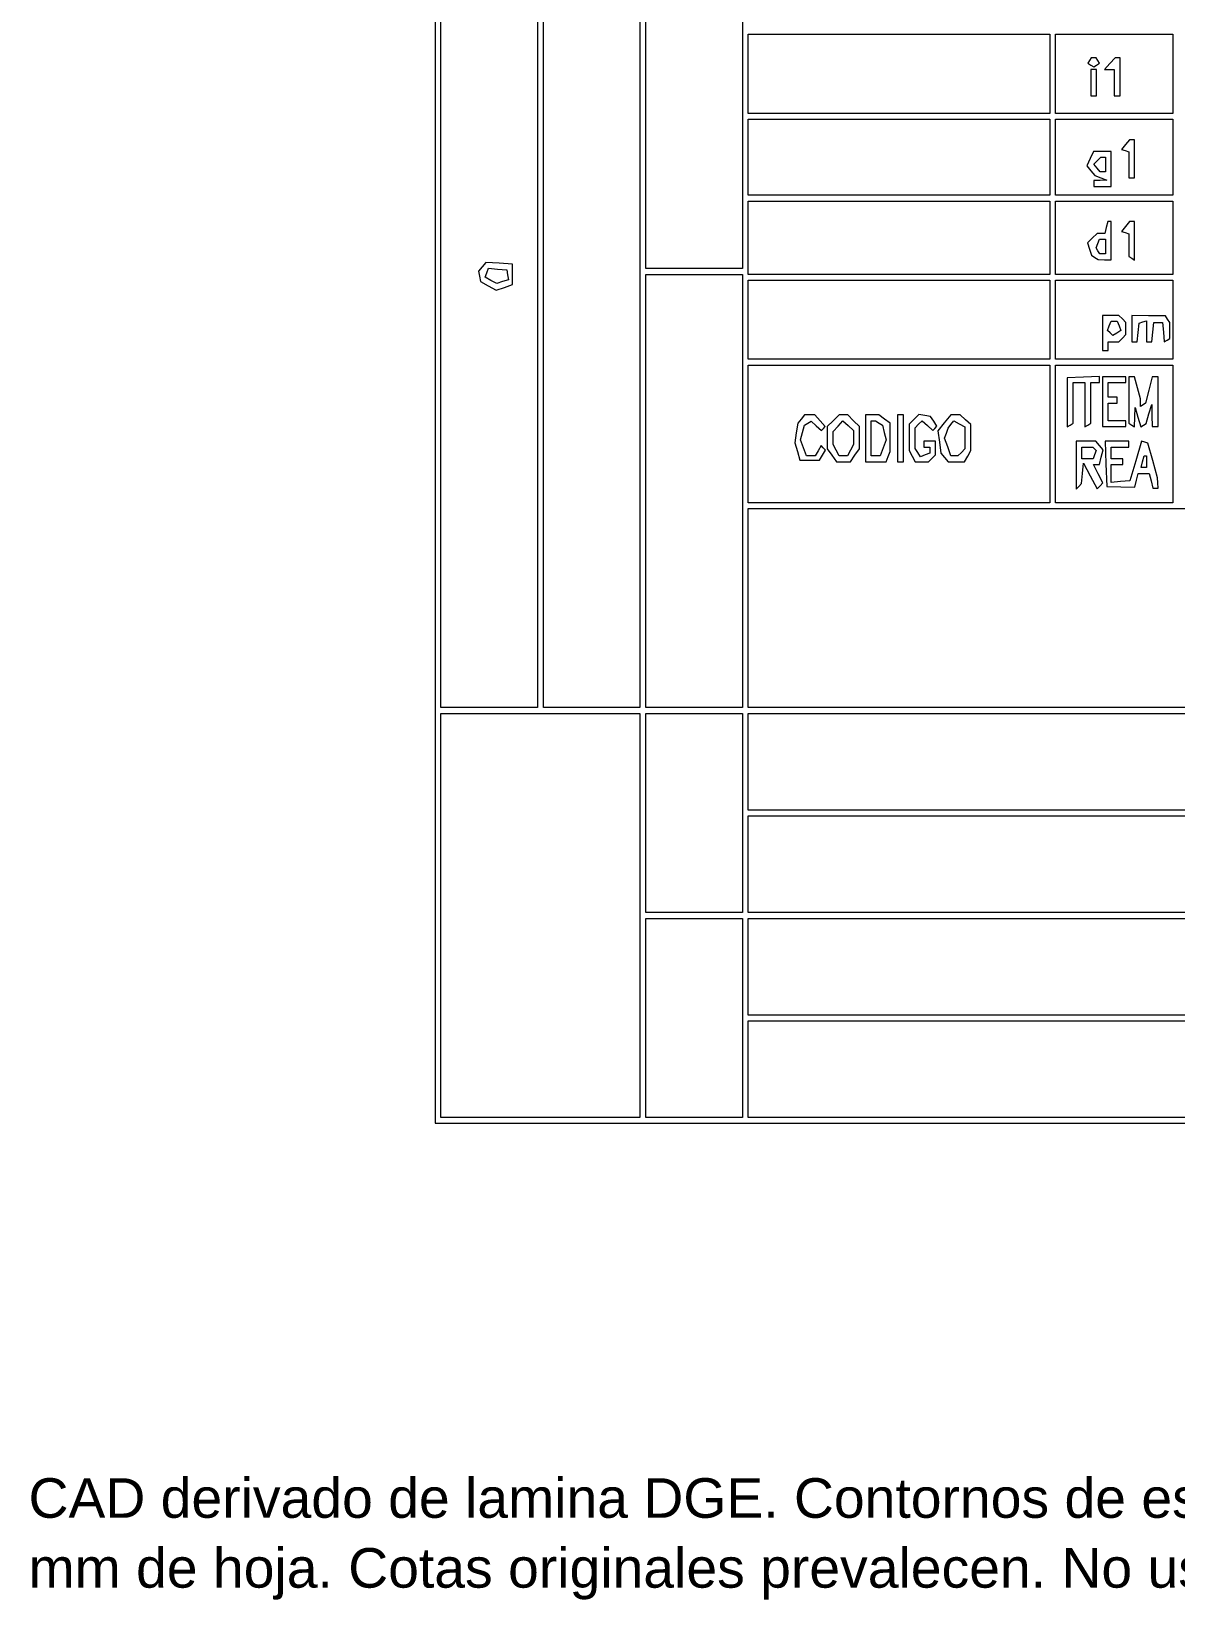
# Paper-space layout 'AN-05-DGE-020' of a CAD drawing. Header units: metres, sheet in millimetres. Extents: x 12 to 193, y 4 to 291.
# Drawn here: x 12.1 to 61.3, y 4.5 to 71.8 of the extents above; entities that cross this region are included whole.
import ezdxf

# ---------------------------------------------------------------- set-up
doc = ezdxf.new("R2010")
doc.units = ezdxf.units.M
doc.layers.add('DGE_CONTORNOS', color=7, linetype='Continuous', lineweight=0)
doc.layers.add('DGE_DATOS', color=7, linetype='Continuous', lineweight=0)
doc.styles.add('DGE_ARIAL', font='arial.ttf')

# ---------------------------------------------------------------- blocks, each defined once
blk = doc.blocks.new('LP_REF_DGE_MT_020')
at = {"layer": 'DGE_CONTORNOS'}
for points in [[(29.454, 147.095), (29.454, 24.935), (111.022, 24.935), (192.59, 24.935), (192.59, 147.095), (192.59, 269.255), (111.022, 269.255), (29.454, 269.255)], [(33.852, 61.57), (33.852, 42.781), (31.779, 42.781), (29.705, 42.781), (29.705, 61.57), (29.705, 80.359), (31.779, 80.359), (33.852, 80.359)], [(38.251, 61.57), (38.251, 42.781), (36.178, 42.781), (34.104, 42.781), (34.104, 61.57), (34.104, 80.359), (36.178, 80.359), (38.251, 80.359)], [(42.65, 70.996), (42.65, 61.633), (40.577, 61.633), (38.503, 61.633), (38.503, 70.996), (38.503, 80.359), (40.577, 80.359), (42.65, 80.359)], [(55.847, 69.991), (55.847, 68.294), (49.374, 68.294), (42.902, 68.294), (42.902, 69.991), (42.902, 71.688), (49.374, 71.688), (55.847, 71.688)], [(61.126, 69.991), (61.126, 68.294), (58.612, 68.294), (56.098, 68.294), (56.098, 69.991), (56.098, 71.688), (58.612, 71.688), (61.126, 71.688)], [(57.549, 70.565), (57.477, 70.448), (57.604, 70.369), (57.732, 70.29), (57.86, 70.369), (57.988, 70.448), (57.915, 70.565), (57.843, 70.682), (57.732, 70.682), (57.621, 70.682)], [(57.607, 69.614), (57.607, 69.048), (57.732, 69.048), (57.858, 69.048), (57.858, 69.614), (57.858, 70.179), (57.732, 70.179), (57.607, 70.179)], [(58.423, 70.431), (58.196, 70.179), (58.404, 70.179), (58.612, 70.179), (58.612, 69.614), (58.612, 69.048), (58.738, 69.048), (58.863, 69.048), (58.863, 69.865), (58.863, 70.682), (58.757, 70.682), (58.651, 70.682)], [(55.847, 66.409), (55.847, 64.775), (49.374, 64.775), (42.902, 64.775), (42.902, 66.409), (42.902, 68.043), (49.374, 68.043), (55.847, 68.043)], [(61.126, 66.409), (61.126, 64.775), (58.612, 64.775), (56.098, 64.775), (56.098, 66.409), (56.098, 68.043), (58.612, 68.043), (61.126, 68.043)], [(57.585, 66.35), (57.444, 66.039), (57.615, 65.833), (57.786, 65.627), (58.042, 65.523), (58.298, 65.42), (58.015, 65.412), (57.732, 65.404), (57.732, 65.278), (57.732, 65.152), (58.109, 65.152), (58.486, 65.152), (58.486, 65.906), (58.486, 66.66), (58.107, 66.66), (57.727, 66.66)], [(59.099, 66.954), (58.926, 66.745), (59.083, 66.692), (59.24, 66.639), (59.24, 66.084), (59.24, 65.529), (59.366, 65.529), (59.492, 65.529), (59.492, 66.346), (59.492, 67.163), (59.381, 67.163), (59.271, 67.163)], [(58.235, 66.095), (58.235, 65.781), (58.125, 65.781), (58.014, 65.781), (57.876, 65.947), (57.738, 66.113), (57.886, 66.261), (58.034, 66.409), (58.134, 66.409), (58.235, 66.409)], [(55.847, 62.953), (55.847, 61.382), (49.374, 61.382), (42.902, 61.382), (42.902, 62.953), (42.902, 64.524), (49.374, 64.524), (55.847, 64.524)], [(61.126, 62.953), (61.126, 61.382), (58.612, 61.382), (56.098, 61.382), (56.098, 62.953), (56.098, 64.524), (58.612, 64.524), (61.126, 64.524)], [(58.271, 63.393), (58.206, 63.141), (58.041, 63.141), (57.876, 63.141), (57.674, 62.94), (57.472, 62.738), (57.556, 62.468), (57.64, 62.199), (57.781, 62.106), (57.921, 62.014), (58.204, 62.012), (58.486, 62.01), (58.486, 62.827), (58.486, 63.644), (58.412, 63.644), (58.337, 63.644)], [(59.099, 63.435), (58.926, 63.226), (59.083, 63.173), (59.24, 63.12), (59.24, 62.636), (59.24, 62.151), (59.366, 62.073), (59.492, 61.995), (59.492, 62.82), (59.492, 63.644), (59.381, 63.644), (59.271, 63.644)], [(58.235, 62.576), (58.235, 62.262), (58.117, 62.262), (57.998, 62.262), (57.917, 62.393), (57.836, 62.525), (57.906, 62.708), (57.976, 62.89), (58.105, 62.89), (58.235, 62.89)], [(31.475, 61.708), (31.318, 61.52), (31.361, 61.298), (31.403, 61.076), (31.74, 60.888), (32.076, 60.699), (32.43, 60.823), (32.784, 60.948), (32.784, 61.385), (32.784, 61.822), (32.208, 61.859), (31.631, 61.897)], [(32.57, 61.361), (32.61, 61.152), (32.356, 61.071), (32.102, 60.991), (31.851, 61.125), (31.6, 61.26), (31.674, 61.453), (31.748, 61.647), (32.139, 61.609), (32.531, 61.57)], [(42.65, 52.082), (42.65, 42.781), (40.577, 42.781), (38.503, 42.781), (38.503, 52.082), (38.503, 61.382), (40.577, 61.382), (42.65, 61.382)], [(55.847, 59.434), (55.847, 57.737), (49.374, 57.737), (42.902, 57.737), (42.902, 59.434), (42.902, 61.131), (49.374, 61.131), (55.847, 61.131)], [(61.126, 59.434), (61.126, 57.737), (58.612, 57.737), (56.098, 57.737), (56.098, 59.434), (56.098, 61.131), (58.612, 61.131), (61.126, 61.131)], [(58.109, 58.868), (58.109, 58.114), (58.235, 58.114), (58.361, 58.114), (58.361, 58.303), (58.361, 58.491), (58.587, 58.491), (58.813, 58.491), (58.964, 58.642), (59.115, 58.793), (59.115, 59.057), (59.115, 59.321), (58.964, 59.472), (58.813, 59.622), (58.461, 59.622), (58.109, 59.622)], [(58.823, 59.17), (58.9, 58.969), (58.726, 58.861), (58.551, 58.753), (58.439, 58.865), (58.327, 58.977), (58.403, 59.174), (58.478, 59.371), (58.612, 59.371), (58.746, 59.371)], [(59.366, 59.052), (59.366, 58.491), (59.484, 58.491), (59.602, 58.491), (59.641, 58.89), (59.68, 59.289), (59.837, 59.34), (59.995, 59.392), (59.995, 58.942), (59.995, 58.491), (60.112, 58.491), (60.23, 58.491), (60.269, 58.9), (60.309, 59.308), (60.497, 59.308), (60.686, 59.308), (60.725, 58.897), (60.765, 58.486), (60.882, 58.559), (61, 58.632), (60.998, 58.97), (60.996, 59.308), (60.904, 59.452), (60.811, 59.596), (60.089, 59.605), (59.366, 59.613)], [(55.847, 54.532), (55.847, 51.579), (49.374, 51.579), (42.902, 51.579), (42.902, 54.532), (42.902, 57.486), (49.374, 57.486), (55.847, 57.486)], [(61.126, 54.532), (61.126, 51.579), (58.612, 51.579), (56.098, 51.579), (56.098, 54.532), (56.098, 57.486), (58.612, 57.486), (61.126, 57.486)], [(56.601, 55.886), (56.601, 54.832), (56.727, 54.909), (56.852, 54.987), (56.852, 55.859), (56.852, 56.732), (57.104, 56.732), (57.355, 56.732), (57.355, 55.782), (57.355, 54.832), (57.481, 54.909), (57.607, 54.987), (57.607, 55.859), (57.607, 56.732), (57.795, 56.732), (57.984, 56.732), (57.984, 56.864), (57.984, 56.996), (57.292, 56.968), (56.601, 56.94)], [(58.109, 55.915), (58.109, 54.847), (58.612, 54.847), (59.115, 54.847), (59.115, 54.972), (59.115, 55.098), (58.738, 55.098), (58.361, 55.098), (58.361, 55.475), (58.361, 55.852), (58.549, 55.852), (58.738, 55.852), (58.738, 55.978), (58.738, 56.103), (58.549, 56.103), (58.361, 56.103), (58.361, 56.418), (58.361, 56.732), (58.738, 56.732), (59.115, 56.732), (59.115, 56.857), (59.115, 56.983), (58.612, 56.983), (58.109, 56.983)], [(59.24, 55.985), (59.24, 54.987), (59.366, 54.909), (59.492, 54.832), (59.503, 55.248), (59.514, 55.663), (59.634, 55.251), (59.753, 54.838), (59.872, 54.911), (59.991, 54.985), (60.107, 55.387), (60.223, 55.789), (60.235, 55.318), (60.246, 54.847), (60.372, 54.847), (60.497, 54.847), (60.497, 55.915), (60.497, 56.983), (60.373, 56.983), (60.25, 56.983), (60.107, 56.415), (59.964, 55.848), (59.853, 55.78), (59.743, 55.711), (59.742, 55.876), (59.742, 56.041), (59.611, 56.512), (59.48, 56.983), (59.36, 56.983), (59.24, 56.983)], [(45.173, 55.172), (45.026, 54.995), (44.965, 54.575), (44.903, 54.155), (45.011, 53.778), (45.119, 53.401), (45.536, 53.401), (45.953, 53.401), (46.088, 53.615), (46.223, 53.829), (46.124, 53.928), (46.025, 54.028), (45.902, 53.809), (45.78, 53.59), (45.594, 53.59), (45.409, 53.59), (45.28, 53.93), (45.15, 54.271), (45.23, 54.589), (45.31, 54.907), (45.454, 54.996), (45.598, 55.085), (45.822, 54.883), (46.045, 54.681), (46.127, 54.763), (46.21, 54.845), (45.982, 55.097), (45.753, 55.349), (45.537, 55.349), (45.32, 55.349)], [(46.546, 55.098), (46.295, 54.847), (46.295, 54.372), (46.295, 53.897), (46.491, 53.618), (46.686, 53.338), (46.986, 53.338), (47.286, 53.338), (47.482, 53.618), (47.678, 53.897), (47.678, 54.372), (47.678, 54.847), (47.426, 55.098), (47.175, 55.349), (46.986, 55.349), (46.798, 55.349)], [(47.929, 54.344), (47.929, 53.338), (48.373, 53.338), (48.817, 53.338), (48.905, 53.558), (48.994, 53.778), (48.996, 54.385), (48.997, 54.993), (48.753, 55.171), (48.509, 55.349), (48.219, 55.349), (47.929, 55.349)], [(49.311, 54.344), (49.311, 53.338), (49.437, 53.338), (49.563, 53.338), (49.563, 54.344), (49.563, 55.349), (49.437, 55.349), (49.311, 55.349)], [(50.018, 55.158), (49.814, 54.954), (49.814, 54.389), (49.814, 53.825), (49.944, 53.582), (50.074, 53.338), (50.359, 53.338), (50.644, 53.338), (50.795, 53.489), (50.945, 53.64), (50.945, 53.929), (50.945, 54.218), (50.694, 54.218), (50.443, 54.218), (50.443, 54.092), (50.443, 53.967), (50.568, 53.967), (50.694, 53.967), (50.694, 53.837), (50.694, 53.708), (50.493, 53.63), (50.292, 53.553), (50.18, 53.729), (50.069, 53.904), (50.067, 54.35), (50.066, 54.796), (50.215, 54.945), (50.364, 55.094), (50.592, 54.888), (50.821, 54.681), (50.91, 54.77), (50.999, 54.859), (50.865, 55.073), (50.731, 55.286), (50.477, 55.325), (50.223, 55.363)], [(51.32, 55.004), (51.047, 54.658), (51.111, 54.182), (51.174, 53.706), (51.326, 53.522), (51.479, 53.338), (51.836, 53.338), (52.193, 53.338), (52.323, 53.582), (52.454, 53.825), (52.454, 54.379), (52.454, 54.933), (52.224, 55.141), (51.994, 55.349), (51.793, 55.349), (51.592, 55.349)], [(47.426, 54.379), (47.426, 54.076), (47.296, 53.833), (47.166, 53.59), (46.986, 53.59), (46.807, 53.59), (46.677, 53.833), (46.546, 54.076), (46.546, 54.357), (46.546, 54.638), (46.755, 54.869), (46.964, 55.1), (47.195, 54.891), (47.426, 54.682)], [(48.516, 55), (48.663, 54.907), (48.743, 54.589), (48.823, 54.271), (48.693, 53.93), (48.564, 53.59), (48.372, 53.59), (48.18, 53.59), (48.18, 54.344), (48.18, 55.098), (48.275, 55.096), (48.369, 55.094)], [(52.202, 54.365), (52.202, 53.891), (52.051, 53.741), (51.901, 53.59), (51.749, 53.59), (51.598, 53.59), (51.466, 53.97), (51.333, 54.351), (51.41, 54.567), (51.487, 54.784), (51.606, 54.938), (51.726, 55.093), (51.964, 54.965), (52.202, 54.838)], [(56.978, 53.188), (56.978, 52.157), (57.095, 52.276), (57.212, 52.396), (57.253, 52.836), (57.294, 53.276), (57.586, 52.726), (57.878, 52.177), (58.004, 52.304), (58.131, 52.43), (57.928, 52.821), (57.726, 53.213), (57.852, 53.213), (57.979, 53.213), (58.058, 53.529), (58.137, 53.844), (57.982, 54.031), (57.827, 54.218), (57.403, 54.218), (56.978, 54.218)], [(57.765, 53.892), (57.841, 53.817), (57.773, 53.64), (57.705, 53.464), (57.467, 53.464), (57.229, 53.464), (57.229, 53.715), (57.229, 53.967), (57.46, 53.967), (57.69, 53.967)], [(58.261, 53.244), (58.298, 52.27), (58.897, 52.256), (59.496, 52.242), (59.57, 52.539), (59.645, 52.836), (59.88, 52.836), (60.115, 52.836), (60.194, 52.522), (60.273, 52.207), (60.385, 52.207), (60.497, 52.207), (60.487, 52.427), (60.477, 52.647), (60.267, 53.391), (60.057, 54.135), (59.925, 54.179), (59.792, 54.223), (59.538, 53.372), (59.284, 52.522), (58.885, 52.482), (58.486, 52.443), (58.486, 52.828), (58.486, 53.213), (58.738, 53.213), (58.989, 53.213), (58.989, 53.338), (58.989, 53.464), (58.738, 53.464), (58.486, 53.464), (58.486, 53.715), (58.486, 53.967), (58.863, 53.967), (59.24, 53.967), (59.24, 54.092), (59.24, 54.218), (58.732, 54.218), (58.224, 54.218)], [(59.995, 53.338), (59.995, 53.087), (59.881, 53.087), (59.767, 53.087), (59.832, 53.338), (59.898, 53.59), (59.946, 53.59), (59.995, 53.59)], [(192.339, 47.054), (192.339, 42.781), (117.62, 42.781), (42.902, 42.781), (42.902, 47.054), (42.902, 51.328), (117.62, 51.328), (192.339, 51.328)], [(38.251, 33.858), (38.251, 25.186), (33.978, 25.186), (29.705, 25.186), (29.705, 33.858), (29.705, 42.53), (33.978, 42.53), (38.251, 42.53)], [(42.65, 38.257), (42.65, 33.984), (40.577, 33.984), (38.503, 33.984), (38.503, 38.257), (38.503, 42.53), (40.577, 42.53), (42.65, 42.53)], [(69.044, 40.456), (69.044, 38.383), (55.973, 38.383), (42.902, 38.383), (42.902, 40.456), (42.902, 42.53), (55.973, 42.53), (69.044, 42.53)], [(69.044, 36.058), (69.044, 33.984), (55.973, 33.984), (42.902, 33.984), (42.902, 36.058), (42.902, 38.131), (55.973, 38.131), (69.044, 38.131)], [(42.65, 29.459), (42.65, 25.186), (40.577, 25.186), (38.503, 25.186), (38.503, 29.459), (38.503, 33.732), (40.577, 33.732), (42.65, 33.732)], [(69.044, 31.659), (69.044, 29.585), (55.973, 29.585), (42.902, 29.585), (42.902, 31.659), (42.902, 33.732), (55.973, 33.732), (69.044, 33.732)], [(69.044, 27.26), (69.044, 25.186), (55.973, 25.186), (42.902, 25.186), (42.902, 27.26), (42.902, 29.334), (55.973, 29.334), (69.044, 29.334)]]:
    blk.add_lwpolyline(points, close=True, dxfattribs=at)
at = {"layer": 'DGE_DATOS', "style": 'DGE_ARIAL'}
for s, p in [('CAD derivado de lamina DGE. Contornos de escaneo; no DWG emitido por MINEM.', (12, 8)), ('mm de hoja. Cotas originales prevalecen. No usar contornos para medir piezas.', (12, 5))]:
    blk.add_text(s, height=1.7, dxfattribs=at).set_placement(p)

psp = doc.layouts.new('AN-05-DGE-020')

# ---------------------------------------------------------------- block references
at = {"layer": 'DGE_DATOS'}
psp.add_blockref('LP_REF_DGE_MT_020', (0, 0), dxfattribs=at)

doc.saveas('drawing.dxf')
